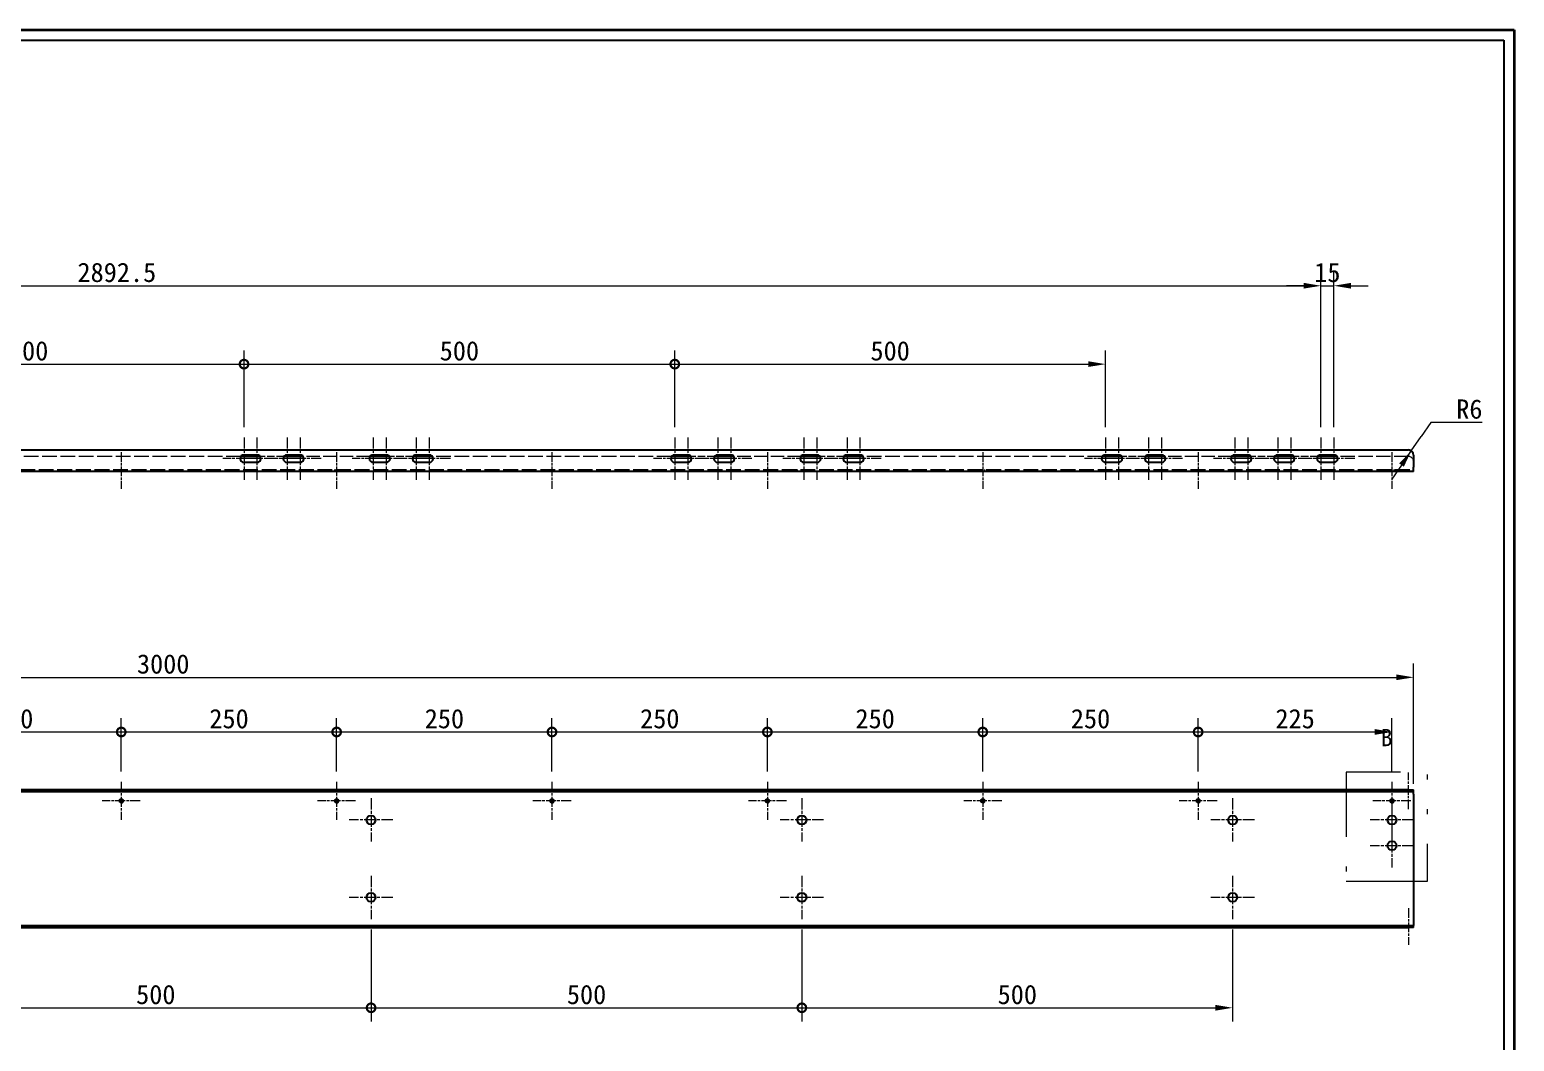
# Model space of a CAD drawing. Header units: millimetres. Extents: x 48 to 3316, y 44 to 2332.
# Drawn here: x 1593 to 3316, y 1158 to 2332 of the extents above; entities that cross this region are included whole.
import ezdxf

# ---------------------------------------------------------------- set-up
doc = ezdxf.new("R2010")
doc.units = ezdxf.units.MM
doc.header["$LTSCALE"] = 8
for name, pattern in [('CHAIN', [0.3543, 0.2362, -0.0295, 0.0591, -0.0295]), ('DASH_DOUBLE_DOT', [0.2164, 0.1181, -0.0295, 0.0049, -0.0295, 0.0049, -0.0295]), ('DASHED', [0.2067, 0.1654, -0.0413])]:
    doc.linetypes.add(name, pattern=pattern)
for name, color, linetype, lineweight, true_color in [('中心标记 (ISO)', 1, 'CHAIN', 18, 0xff0000), ('中心线 (ISO)', 1, 'CHAIN', 18, 0xff0000), ('尺寸 (ISO)', 7, 'Continuous', 18, 0x008000), ('局部视图边界 (ISO)', 7, 'DASH_DOUBLE_DOT', 18, 0x008000), ('隐藏 (ISO)', 5, 'DASHED', 18, 0x0000ff)]:
    doc.layers.add(name, color=color, linetype=linetype, lineweight=lineweight, true_color=true_color)
for name, color, linetype, lineweight in [('可见 (ISO)', 7, 'Continuous', 25), ('可见窄的 (ISO)', 7, 'Continuous', 18), ('图框 (ISO)', 7, 'Continuous', 35)]:
    doc.layers.add(name, color=color, linetype=linetype, lineweight=lineweight)
doc.styles.add('HZ_33', font='simfang.ttf')
doc.styles.add('文本样式74', font='SimSun.ttf')
doc.styles.add('最新国标', font='simfang.ttf')
doc.dimstyles.new('默认 (GB)', dxfattribs={"dimscale": 8, "dimtxt": 2.8, "dimasz": 2.5, "dimexe": 2, "dimexo": 1.5, "dimgap": 0.5, "dimtad": 1, "dimtoh": 1, "dimdsep": 46, "dimtxsty": '最新国标', "dimcen": 0.09, "dimdle": 10, "dimclrd": 256, "dimclre": 256, "dimclrt": 256, "dimaunit": 1, "dimadec": 3, "dimazin": 2, "dimtfac": 0.535714, "dimtdec": 3, "dimtmove": 0, "dimatfit": 3, "dimfxl": 0, "dimtolj": 1, "dimlwd": -1, "dimlwe": -1, "dimarcsym": 0})

# ---------------------------------------------------------------- blocks, each defined once
blk = doc.blocks.new('图框 最新国标')
at = {"layer": '图框 (ISO)'}
for p, q in [((6, 291.5), (414.5, 291.5)), ((414.5, 291.5), (414.5, 5.5))]:
    blk.add_line(p, q, dxfattribs=at)
at = {"layer": '图框 (ISO)', "color": 7, "linetype": 'Continuous', "lineweight": 25}
for p, q in [((18, 290), (413, 290)), ((18, 290), (413, 290)), ((413, 290), (413, 7)), ((413, 290), (413, 7))]:
    blk.add_line(p, q, dxfattribs=at)
at = {"layer": '图框 (ISO)', "style": '文本样式74'}
blk.add_attdef('零件代号_001', (42.82, 287.25), '', height=2.5, rotation=180, dxfattribs=at)
blk = doc.blocks.new('*D10')
at = {"layer": 'Defpoints', "color": 0, "transparency": 16777216}
for p in [(3193, 1838.4), (3196.4, 1843.4)]:
    blk.add_point(p, dxfattribs=at)
at = {"layer": '尺寸 (ISO)', "color": 116, "true_color": 0x00803f, "transparency": 16777216}
for p, q in [((3219, 1876.4), (3207.7, 1859.9)), ((3278.8, 1876.4), (3219, 1876.4)), ((3196.4, 1843.4), (3207.7, 1859.9)), ((3185.1, 1826.9), (3173.8, 1810.4)), ((3193, 1838.4), (3196.4, 1843.4))]:
    blk.add_line(p, q, dxfattribs=at)
blk.add_solid([(3182.3, 1828.8), (3187.8, 1825), (3196.4, 1843.4)], dxfattribs=at)
at = {"layer": '尺寸 (ISO)', "transparency": 16777216, "insert": (3263.8, 1891.7), "char_height": 22.4, "attachment_point": 5, "style": '最新国标'}
blk.add_mtext('\\A1;R6', dxfattribs=at)
blk = doc.blocks.new('_DotSmall')
at = {"color": 0, "linetype": 'ByBlock', "const_width": 0.5}
blk.add_lwpolyline([(-0.0625, 0, 1), (0.0625, 0, 1)], format="xyb", close=True, dxfattribs=at)
blk = doc.blocks.new('*D15')
at = {"layer": 'Defpoints', "color": 0, "transparency": 16777216}
for p in [(1489, 1300), (1989, 1300), (1989, 1197.2)]:
    blk.add_point(p, dxfattribs=at)
at = {"layer": '尺寸 (ISO)', "color": 116, "true_color": 0x00803f, "transparency": 16777216}
for p, q in [((1489, 1288), (1489, 1181.2)), ((1989, 1288), (1989, 1181.2)), ((1489, 1197.2), (1989, 1197.2))]:
    blk.add_line(p, q, dxfattribs=at)
at = {"layer": '尺寸 (ISO)', "color": 116, "true_color": 0x00803f, "transparency": 16777216, "xscale": 20, "yscale": 20, "zscale": 20, "rotation": 180}
blk.add_blockref('_DotSmall', (1489, 1197.2), dxfattribs=at)
at = {"layer": '尺寸 (ISO)', "color": 116, "true_color": 0x00803f, "transparency": 16777216, "xscale": 20, "yscale": 20, "zscale": 20}
blk.add_blockref('_DotSmall', (1989, 1197.2), dxfattribs=at)
at = {"layer": '尺寸 (ISO)', "transparency": 16777216, "insert": (1739.1, 1212.5), "char_height": 22.4, "attachment_point": 5, "style": '最新国标'}
blk.add_mtext('\\A1;500', dxfattribs=at)
blk = doc.blocks.new('*D16')
at = {"layer": 'Defpoints', "color": 0, "transparency": 16777216}
for p in [(1989, 1300), (2489, 1300), (2489, 1197.2)]:
    blk.add_point(p, dxfattribs=at)
at = {"layer": '尺寸 (ISO)', "color": 116, "true_color": 0x00803f, "transparency": 16777216}
for p, q in [((1989, 1288), (1989, 1181.2)), ((2489, 1288), (2489, 1181.2)), ((1989, 1197.2), (2489, 1197.2))]:
    blk.add_line(p, q, dxfattribs=at)
at = {"layer": '尺寸 (ISO)', "color": 116, "true_color": 0x00803f, "transparency": 16777216, "xscale": 20, "yscale": 20, "zscale": 20, "rotation": 180}
blk.add_blockref('_DotSmall', (1989, 1197.2), dxfattribs=at)
at = {"layer": '尺寸 (ISO)', "color": 116, "true_color": 0x00803f, "transparency": 16777216, "xscale": 20, "yscale": 20, "zscale": 20}
blk.add_blockref('_DotSmall', (2489, 1197.2), dxfattribs=at)
at = {"layer": '尺寸 (ISO)', "transparency": 16777216, "insert": (2239.1, 1212.5), "char_height": 22.4, "attachment_point": 5, "style": '最新国标'}
blk.add_mtext('\\A1;500', dxfattribs=at)
blk = doc.blocks.new('*D17')
at = {"layer": 'Defpoints', "color": 0, "transparency": 16777216}
for p in [(2489, 1300), (2989, 1300), (2989, 1197.2)]:
    blk.add_point(p, dxfattribs=at)
at = {"layer": '尺寸 (ISO)', "color": 116, "true_color": 0x00803f, "transparency": 16777216}
for p, q in [((2489, 1288), (2489, 1181.2)), ((2989, 1288), (2989, 1181.2)), ((2489, 1197.2), (2969, 1197.2))]:
    blk.add_line(p, q, dxfattribs=at)
blk.add_solid([(2969, 1200.6), (2969, 1193.9), (2989, 1197.2)], dxfattribs=at)
at = {"layer": '尺寸 (ISO)', "color": 116, "true_color": 0x00803f, "transparency": 16777216, "xscale": 20, "yscale": 20, "zscale": 20, "rotation": 180}
blk.add_blockref('_DotSmall', (2489, 1197.2), dxfattribs=at)
at = {"layer": '尺寸 (ISO)', "transparency": 16777216, "insert": (2739.1, 1212.5), "char_height": 22.4, "attachment_point": 5, "style": '最新国标'}
blk.add_mtext('\\A1;500', dxfattribs=at)
blk = doc.blocks.new('*D33')
at = {"layer": 'Defpoints', "color": 0, "transparency": 16777216}
for p in [(3199, 1580.6), (296.4, 1444), (3199, 1445.2)]:
    blk.add_point(p, dxfattribs=at)
at = {"layer": '尺寸 (ISO)', "color": 116, "true_color": 0x00803f, "transparency": 16777216}
for p, q in [((296.4, 1456), (296.4, 1596.6)), ((3199, 1457.2), (3199, 1596.6)), ((316.4, 1580.6), (3179, 1580.6))]:
    blk.add_line(p, q, dxfattribs=at)
for points in [[(316.4, 1584), (316.4, 1577.3), (296.4, 1580.6)], [(3179, 1584), (3179, 1577.3), (3199, 1580.6)]]:
    blk.add_solid(points, dxfattribs=at)
at = {"layer": '尺寸 (ISO)', "transparency": 16777216, "insert": (1747.7, 1596), "char_height": 22.4, "attachment_point": 5, "style": '最新国标'}
blk.add_mtext('\\A1;3000', dxfattribs=at)
blk = doc.blocks.new('二维局部视图1')
at = {"layer": '局部视图边界 (ISO)', "ltscale": 18.23683, "flags": 128}
blk.add_lwpolyline([(390.12, 168), (401.91, 168), (401.91, 183.84), (390.12, 183.84), (390.12, 168)], dxfattribs=at)
at = {"layer": '局部视图边界 (ISO)', "insert": (395.13, 187.59), "char_height": 2.5, "attachment_point": 7, "style": 'HZ_33'}
blk.add_mtext('B', dxfattribs=at)
blk = doc.blocks.new('*D41')
at = {"layer": 'Defpoints', "color": 0, "transparency": 16777216}
for p in [(1841.5, 1944), (1341.5, 1858.9), (1841.5, 1858.9)]:
    blk.add_point(p, dxfattribs=at)
at = {"layer": '尺寸 (ISO)', "color": 116, "true_color": 0x00803f, "transparency": 16777216}
for p, q in [((1341.5, 1870.9), (1341.5, 1960)), ((1841.5, 1870.9), (1841.5, 1960)), ((1341.5, 1944), (1841.5, 1944))]:
    blk.add_line(p, q, dxfattribs=at)
at = {"layer": '尺寸 (ISO)', "color": 116, "true_color": 0x00803f, "transparency": 16777216, "xscale": 20, "yscale": 20, "zscale": 20, "rotation": 180}
blk.add_blockref('_DotSmall', (1341.5, 1944), dxfattribs=at)
at = {"layer": '尺寸 (ISO)', "color": 116, "true_color": 0x00803f, "transparency": 16777216, "xscale": 20, "yscale": 20, "zscale": 20}
blk.add_blockref('_DotSmall', (1841.5, 1944), dxfattribs=at)
at = {"layer": '尺寸 (ISO)', "transparency": 16777216, "insert": (1591.5, 1959.3), "char_height": 22.4, "attachment_point": 5, "style": '最新国标'}
blk.add_mtext('\\A1;500', dxfattribs=at)
blk = doc.blocks.new('*D42')
at = {"layer": 'Defpoints', "color": 0, "transparency": 16777216}
for p in [(2341.5, 1944), (1841.5, 1858.9), (2341.5, 1858.9)]:
    blk.add_point(p, dxfattribs=at)
at = {"layer": '尺寸 (ISO)', "color": 116, "true_color": 0x00803f, "transparency": 16777216}
for p, q in [((1841.5, 1870.9), (1841.5, 1960)), ((2341.5, 1870.9), (2341.5, 1960)), ((1841.5, 1944), (2341.5, 1944))]:
    blk.add_line(p, q, dxfattribs=at)
at = {"layer": '尺寸 (ISO)', "color": 116, "true_color": 0x00803f, "transparency": 16777216, "xscale": 20, "yscale": 20, "zscale": 20, "rotation": 180}
blk.add_blockref('_DotSmall', (1841.5, 1944), dxfattribs=at)
at = {"layer": '尺寸 (ISO)', "color": 116, "true_color": 0x00803f, "transparency": 16777216, "xscale": 20, "yscale": 20, "zscale": 20}
blk.add_blockref('_DotSmall', (2341.5, 1944), dxfattribs=at)
at = {"layer": '尺寸 (ISO)', "transparency": 16777216, "insert": (2091.5, 1959.3), "char_height": 22.4, "attachment_point": 5, "style": '最新国标'}
blk.add_mtext('\\A1;500', dxfattribs=at)
blk = doc.blocks.new('*D43')
at = {"layer": 'Defpoints', "color": 0, "transparency": 16777216}
for p in [(2841.5, 1944), (2341.5, 1858.9), (2841.5, 1858.9)]:
    blk.add_point(p, dxfattribs=at)
at = {"layer": '尺寸 (ISO)', "color": 116, "true_color": 0x00803f, "transparency": 16777216}
for p, q in [((2341.5, 1870.9), (2341.5, 1960)), ((2841.5, 1870.9), (2841.5, 1960)), ((2341.5, 1944), (2821.5, 1944))]:
    blk.add_line(p, q, dxfattribs=at)
blk.add_solid([(2821.5, 1947.3), (2821.5, 1940.7), (2841.5, 1944)], dxfattribs=at)
at = {"layer": '尺寸 (ISO)', "color": 116, "true_color": 0x00803f, "transparency": 16777216, "xscale": 20, "yscale": 20, "zscale": 20, "rotation": 180}
blk.add_blockref('_DotSmall', (2341.5, 1944), dxfattribs=at)
at = {"layer": '尺寸 (ISO)', "transparency": 16777216, "insert": (2591.5, 1959.3), "char_height": 22.4, "attachment_point": 5, "style": '最新国标'}
blk.add_mtext('\\A1;500', dxfattribs=at)
blk = doc.blocks.new('*D48')
at = {"layer": 'Defpoints', "color": 0, "transparency": 16777216}
for p in [(3091.5, 2034.9), (3091.5, 1858.9), (296.4, 1838.4)]:
    blk.add_point(p, dxfattribs=at)
at = {"layer": '尺寸 (ISO)', "color": 116, "true_color": 0x00803f, "transparency": 16777216}
for p, q in [((296.4, 1850.4), (296.4, 2050.9)), ((3091.5, 1870.9), (3091.5, 2050.9)), ((316.4, 2034.9), (3071.5, 2034.9))]:
    blk.add_line(p, q, dxfattribs=at)
for points in [[(316.4, 2038.3), (316.4, 2031.6), (296.4, 2034.9)], [(3071.5, 2038.3), (3071.5, 2031.6), (3091.5, 2034.9)]]:
    blk.add_solid(points, dxfattribs=at)
at = {"layer": '尺寸 (ISO)', "transparency": 16777216, "insert": (1693.9, 2050.3), "char_height": 22.4, "attachment_point": 5, "style": '最新国标'}
blk.add_mtext('\\A1;2892.5', dxfattribs=at)
blk = doc.blocks.new('*D49')
at = {"layer": 'Defpoints', "color": 0, "transparency": 16777216}
for p in [(3106.5, 2034.9), (3091.5, 1858.9), (3106.5, 1858.9)]:
    blk.add_point(p, dxfattribs=at)
at = {"layer": '尺寸 (ISO)', "color": 116, "true_color": 0x00803f, "transparency": 16777216}
for p, q in [((3091.5, 1870.9), (3091.5, 2050.9)), ((3106.5, 1870.9), (3106.5, 2050.9)), ((3071.5, 2034.9), (3051.5, 2034.9)), ((3091.5, 2034.9), (3106.5, 2034.9)), ((3126.5, 2034.9), (3146.5, 2034.9))]:
    blk.add_line(p, q, dxfattribs=at)
for points in [[(3071.5, 2038.3), (3071.5, 2031.6), (3091.5, 2034.9)], [(3126.5, 2038.3), (3126.5, 2031.6), (3106.5, 2034.9)]]:
    blk.add_solid(points, dxfattribs=at)
at = {"layer": '尺寸 (ISO)', "transparency": 16777216, "insert": (3099, 2050.2), "char_height": 22.4, "attachment_point": 5, "style": '最新国标'}
blk.add_mtext('\\A1;15', dxfattribs=at)
blk = doc.blocks.new('*D58')
at = {"layer": 'Defpoints', "color": 0, "transparency": 16777216}
for p in [(1699, 1517.2), (1449, 1459.3), (1699, 1459.3)]:
    blk.add_point(p, dxfattribs=at)
at = {"layer": '尺寸 (ISO)', "color": 116, "true_color": 0x00803f, "transparency": 16777216}
for p, q in [((1449, 1471.3), (1449, 1533.2)), ((1449, 1517.2), (1699, 1517.2)), ((1699, 1471.3), (1699, 1533.2))]:
    blk.add_line(p, q, dxfattribs=at)
at = {"layer": '尺寸 (ISO)', "color": 116, "true_color": 0x00803f, "transparency": 16777216, "xscale": 20, "yscale": 20, "zscale": 20, "rotation": 180}
blk.add_blockref('_DotSmall', (1449, 1517.2), dxfattribs=at)
at = {"layer": '尺寸 (ISO)', "color": 116, "true_color": 0x00803f, "transparency": 16777216, "xscale": 20, "yscale": 20, "zscale": 20}
blk.add_blockref('_DotSmall', (1699, 1517.2), dxfattribs=at)
at = {"layer": '尺寸 (ISO)', "transparency": 16777216, "insert": (1574.1, 1532.5), "char_height": 22.4, "attachment_point": 5, "style": '最新国标'}
blk.add_mtext('\\A1;250', dxfattribs=at)
blk = doc.blocks.new('*D59')
at = {"layer": 'Defpoints', "color": 0, "transparency": 16777216}
for p in [(1949, 1517.2), (1699, 1459.3), (1949, 1459.3)]:
    blk.add_point(p, dxfattribs=at)
at = {"layer": '尺寸 (ISO)', "color": 116, "true_color": 0x00803f, "transparency": 16777216}
for p, q in [((1699, 1471.3), (1699, 1533.2)), ((1699, 1517.2), (1949, 1517.2)), ((1949, 1471.3), (1949, 1533.2))]:
    blk.add_line(p, q, dxfattribs=at)
at = {"layer": '尺寸 (ISO)', "color": 116, "true_color": 0x00803f, "transparency": 16777216, "xscale": 20, "yscale": 20, "zscale": 20, "rotation": 180}
blk.add_blockref('_DotSmall', (1699, 1517.2), dxfattribs=at)
at = {"layer": '尺寸 (ISO)', "color": 116, "true_color": 0x00803f, "transparency": 16777216, "xscale": 20, "yscale": 20, "zscale": 20}
blk.add_blockref('_DotSmall', (1949, 1517.2), dxfattribs=at)
at = {"layer": '尺寸 (ISO)', "transparency": 16777216, "insert": (1824.1, 1532.5), "char_height": 22.4, "attachment_point": 5, "style": '最新国标'}
blk.add_mtext('\\A1;250', dxfattribs=at)
blk = doc.blocks.new('*D60')
at = {"layer": 'Defpoints', "color": 0, "transparency": 16777216}
for p in [(2199, 1517.2), (1949, 1459.3), (2199, 1459.3)]:
    blk.add_point(p, dxfattribs=at)
at = {"layer": '尺寸 (ISO)', "color": 116, "true_color": 0x00803f, "transparency": 16777216}
for p, q in [((1949, 1471.3), (1949, 1533.2)), ((1949, 1517.2), (2199, 1517.2)), ((2199, 1471.3), (2199, 1533.2))]:
    blk.add_line(p, q, dxfattribs=at)
at = {"layer": '尺寸 (ISO)', "color": 116, "true_color": 0x00803f, "transparency": 16777216, "xscale": 20, "yscale": 20, "zscale": 20, "rotation": 180}
blk.add_blockref('_DotSmall', (1949, 1517.2), dxfattribs=at)
at = {"layer": '尺寸 (ISO)', "color": 116, "true_color": 0x00803f, "transparency": 16777216, "xscale": 20, "yscale": 20, "zscale": 20}
blk.add_blockref('_DotSmall', (2199, 1517.2), dxfattribs=at)
at = {"layer": '尺寸 (ISO)', "transparency": 16777216, "insert": (2074.1, 1532.5), "char_height": 22.4, "attachment_point": 5, "style": '最新国标'}
blk.add_mtext('\\A1;250', dxfattribs=at)
blk = doc.blocks.new('*D61')
at = {"layer": 'Defpoints', "color": 0, "transparency": 16777216}
for p in [(2449, 1517.2), (2199, 1459.3), (2449, 1459.3)]:
    blk.add_point(p, dxfattribs=at)
at = {"layer": '尺寸 (ISO)', "color": 116, "true_color": 0x00803f, "transparency": 16777216}
for p, q in [((2199, 1471.3), (2199, 1533.2)), ((2199, 1517.2), (2449, 1517.2)), ((2449, 1471.3), (2449, 1533.2))]:
    blk.add_line(p, q, dxfattribs=at)
at = {"layer": '尺寸 (ISO)', "color": 116, "true_color": 0x00803f, "transparency": 16777216, "xscale": 20, "yscale": 20, "zscale": 20, "rotation": 180}
blk.add_blockref('_DotSmall', (2199, 1517.2), dxfattribs=at)
at = {"layer": '尺寸 (ISO)', "color": 116, "true_color": 0x00803f, "transparency": 16777216, "xscale": 20, "yscale": 20, "zscale": 20}
blk.add_blockref('_DotSmall', (2449, 1517.2), dxfattribs=at)
at = {"layer": '尺寸 (ISO)', "transparency": 16777216, "insert": (2324.1, 1532.5), "char_height": 22.4, "attachment_point": 5, "style": '最新国标'}
blk.add_mtext('\\A1;250', dxfattribs=at)
blk = doc.blocks.new('*D62')
at = {"layer": 'Defpoints', "color": 0, "transparency": 16777216}
for p in [(2699, 1517.2), (2449, 1459.3), (2699, 1459.3)]:
    blk.add_point(p, dxfattribs=at)
at = {"layer": '尺寸 (ISO)', "color": 116, "true_color": 0x00803f, "transparency": 16777216}
for p, q in [((2449, 1471.3), (2449, 1533.2)), ((2449, 1517.2), (2699, 1517.2)), ((2699, 1471.3), (2699, 1533.2))]:
    blk.add_line(p, q, dxfattribs=at)
at = {"layer": '尺寸 (ISO)', "color": 116, "true_color": 0x00803f, "transparency": 16777216, "xscale": 20, "yscale": 20, "zscale": 20, "rotation": 180}
blk.add_blockref('_DotSmall', (2449, 1517.2), dxfattribs=at)
at = {"layer": '尺寸 (ISO)', "color": 116, "true_color": 0x00803f, "transparency": 16777216, "xscale": 20, "yscale": 20, "zscale": 20}
blk.add_blockref('_DotSmall', (2699, 1517.2), dxfattribs=at)
at = {"layer": '尺寸 (ISO)', "transparency": 16777216, "insert": (2574.1, 1532.5), "char_height": 22.4, "attachment_point": 5, "style": '最新国标'}
blk.add_mtext('\\A1;250', dxfattribs=at)
blk = doc.blocks.new('*D63')
at = {"layer": 'Defpoints', "color": 0, "transparency": 16777216}
for p in [(2949, 1517.2), (2699, 1459.3), (2949, 1459.3)]:
    blk.add_point(p, dxfattribs=at)
at = {"layer": '尺寸 (ISO)', "color": 116, "true_color": 0x00803f, "transparency": 16777216}
for p, q in [((2699, 1471.3), (2699, 1533.2)), ((2699, 1517.2), (2949, 1517.2)), ((2949, 1471.3), (2949, 1533.2))]:
    blk.add_line(p, q, dxfattribs=at)
at = {"layer": '尺寸 (ISO)', "color": 116, "true_color": 0x00803f, "transparency": 16777216, "xscale": 20, "yscale": 20, "zscale": 20, "rotation": 180}
blk.add_blockref('_DotSmall', (2699, 1517.2), dxfattribs=at)
at = {"layer": '尺寸 (ISO)', "color": 116, "true_color": 0x00803f, "transparency": 16777216, "xscale": 20, "yscale": 20, "zscale": 20}
blk.add_blockref('_DotSmall', (2949, 1517.2), dxfattribs=at)
at = {"layer": '尺寸 (ISO)', "transparency": 16777216, "insert": (2824.1, 1532.5), "char_height": 22.4, "attachment_point": 5, "style": '最新国标'}
blk.add_mtext('\\A1;250', dxfattribs=at)
blk = doc.blocks.new('*D64')
at = {"layer": 'Defpoints', "color": 0, "transparency": 16777216}
for p in [(3174, 1517.2), (2949, 1459.3), (3174, 1459.3)]:
    blk.add_point(p, dxfattribs=at)
at = {"layer": '尺寸 (ISO)', "color": 116, "true_color": 0x00803f, "transparency": 16777216}
for p, q in [((2949, 1471.3), (2949, 1533.2)), ((2949, 1517.2), (3154, 1517.2)), ((3174, 1471.3), (3174, 1533.2))]:
    blk.add_line(p, q, dxfattribs=at)
blk.add_solid([(3154, 1520.6), (3154, 1513.9), (3174, 1517.2)], dxfattribs=at)
at = {"layer": '尺寸 (ISO)', "color": 116, "true_color": 0x00803f, "transparency": 16777216, "xscale": 20, "yscale": 20, "zscale": 20, "rotation": 180}
blk.add_blockref('_DotSmall', (2949, 1517.2), dxfattribs=at)
at = {"layer": '尺寸 (ISO)', "transparency": 16777216, "insert": (3061.6, 1532.5), "char_height": 22.4, "attachment_point": 5, "style": '最新国标'}
blk.add_mtext('\\A1;225', dxfattribs=at)

msp = doc.modelspace()

# ---------------------------------------------------------------- linework, layer by layer
at = {"layer": '中心标记 (ISO)', "ltscale": 6.806046}
for p, q in [((1841.497, 1858.9168), (1841.497, 1809.9168)), ((1856.497, 1858.9168), (1856.497, 1809.9168)), ((1891.497, 1858.9168), (1891.497, 1809.9168)), ((1906.497, 1858.9168), (1906.497, 1809.9168)), ((1991.497, 1858.9168), (1991.497, 1809.9168)), ((2006.497, 1858.9168), (2006.497, 1809.9168)), ((2041.497, 1858.9168), (2041.497, 1809.9168)), ((2056.497, 1858.9168), (2056.497, 1809.9168)), ((2341.497, 1858.9168), (2341.497, 1809.9168)), ((2356.497, 1858.9168), (2356.497, 1809.9168)), ((2391.497, 1858.9168), (2391.497, 1809.9168)), ((2406.497, 1858.9168), (2406.497, 1809.9168)), ((2491.497, 1858.9168), (2491.497, 1809.9168)), ((2506.497, 1858.9168), (2506.497, 1809.9168)), ((2541.497, 1858.9168), (2541.497, 1809.9168)), ((2556.497, 1858.9168), (2556.497, 1809.9168)), ((2841.497, 1858.9168), (2841.497, 1809.9168)), ((2856.497, 1858.9168), (2856.497, 1809.9168)), ((2891.497, 1858.9168), (2891.497, 1809.9168)), ((2906.497, 1858.9168), (2906.497, 1809.9168)), ((2991.497, 1858.9168), (2991.497, 1809.9168)), ((3006.497, 1858.9168), (3006.497, 1809.9168)), ((3041.497, 1858.9168), (3041.497, 1809.9168)), ((3056.497, 1858.9168), (3056.497, 1809.9168)), ((3091.497, 1858.9168), (3091.497, 1809.9168)), ((3106.497, 1858.9168), (3106.497, 1809.9168))]:
    msp.add_line(p, q, dxfattribs=at)
at = {"layer": '中心标记 (ISO)', "ltscale": 6.180991}
for p, q in [((1861.497, 1834.4168), (1816.997, 1834.4168)), ((1880.997, 1834.4168), (1836.497, 1834.4168)), ((1911.497, 1834.4168), (1866.997, 1834.4168)), ((1930.997, 1834.4168), (1886.497, 1834.4168)), ((2011.497, 1834.4168), (1966.997, 1834.4168)), ((2030.997, 1834.4168), (1986.497, 1834.4168)), ((2061.497, 1834.4168), (2016.997, 1834.4168)), ((2080.997, 1834.4168), (2036.497, 1834.4168)), ((2361.497, 1834.4168), (2316.997, 1834.4168)), ((2380.997, 1834.4168), (2336.497, 1834.4168)), ((2411.497, 1834.4168), (2366.997, 1834.4168)), ((2430.997, 1834.4168), (2386.497, 1834.4168)), ((2511.497, 1834.4168), (2466.997, 1834.4168)), ((2530.997, 1834.4168), (2486.497, 1834.4168)), ((2561.497, 1834.4168), (2516.997, 1834.4168)), ((2580.997, 1834.4168), (2536.497, 1834.4168)), ((2861.497, 1834.4168), (2816.997, 1834.4168)), ((2880.997, 1834.4168), (2836.497, 1834.4168)), ((2911.497, 1834.4168), (2866.997, 1834.4168)), ((2930.997, 1834.4168), (2886.497, 1834.4168)), ((3011.497, 1834.4168), (2966.997, 1834.4168)), ((3030.997, 1834.4168), (2986.497, 1834.4168)), ((3061.497, 1834.4168), (3016.997, 1834.4168)), ((3080.997, 1834.4168), (3036.497, 1834.4168)), ((3111.497, 1834.4168), (3066.997, 1834.4168)), ((3130.997, 1834.4168), (3086.497, 1834.4168))]:
    msp.add_line(p, q, dxfattribs=at)
at = {"layer": '中心标记 (ISO)', "ltscale": 6.130154}
for p, q in [((1698.997, 1459.2877), (1698.997, 1415.1537)), ((1948.997, 1459.2877), (1948.997, 1415.1537)), ((2198.997, 1459.2877), (2198.997, 1415.1537)), ((2448.997, 1459.2877), (2448.997, 1415.1537)), ((2698.997, 1459.2877), (2698.997, 1415.1537)), ((2948.997, 1459.2877), (2948.997, 1415.1537)), ((3173.997, 1459.2877), (3173.997, 1415.1537)), ((1721.064, 1437.2207), (1676.93, 1437.2207)), ((1971.064, 1437.2207), (1926.93, 1437.2207)), ((2221.064, 1437.2207), (2176.93, 1437.2207)), ((2471.064, 1437.2207), (2426.93, 1437.2207)), ((2721.064, 1437.2207), (2676.93, 1437.2207)), ((2971.064, 1437.2207), (2926.93, 1437.2207)), ((3196.064, 1437.2207), (3151.93, 1437.2207))]:
    msp.add_line(p, q, dxfattribs=at)
at = {"layer": '中心标记 (ISO)', "ltscale": 7.014397}
for p, q in [((1988.997, 1440.4707), (1988.997, 1389.9707)), ((2488.997, 1440.4707), (2488.997, 1389.9707)), ((2988.997, 1440.4707), (2988.997, 1389.9707)), ((3173.997, 1440.4707), (3173.997, 1389.9707)), ((2014.247, 1415.2207), (1963.747, 1415.2207)), ((2514.247, 1415.2207), (2463.747, 1415.2207)), ((3014.247, 1415.2207), (2963.747, 1415.2207)), ((3199.247, 1415.2207), (3148.747, 1415.2207)), ((3173.997, 1410.4707), (3173.997, 1359.9707)), ((3199.247, 1385.2207), (3148.747, 1385.2207)), ((1988.997, 1350.4707), (1988.997, 1299.9707)), ((2488.997, 1350.4707), (2488.997, 1299.9707)), ((2988.997, 1350.4707), (2988.997, 1299.9707)), ((2014.247, 1325.2207), (1963.747, 1325.2207)), ((2514.247, 1325.2207), (2463.747, 1325.2207)), ((3014.247, 1325.2207), (2963.747, 1325.2207))]:
    msp.add_line(p, q, dxfattribs=at)
at = {"layer": '中心线 (ISO)', "ltscale": 5.903189}
for p, q in [((1698.997, 1841.9168), (1698.997, 1799.4168)), ((1948.997, 1841.9168), (1948.997, 1799.4168)), ((2198.997, 1841.9168), (2198.997, 1799.4168)), ((2448.997, 1841.9168), (2448.997, 1799.4168)), ((2698.997, 1841.9168), (2698.997, 1799.4168)), ((2948.997, 1841.9168), (2948.997, 1799.4168)), ((3173.997, 1841.9168), (3173.997, 1799.4168)), ((3192.997, 1427.7207), (3192.997, 1470.2207)), ((3192.997, 1312.7207), (3192.997, 1270.2207))]:
    msp.add_line(p, q, dxfattribs=at)
at = {"layer": '可见 (ISO)'}
for p, q in [((1171.96, 1844.4168), (3192.997, 1844.4168)), ((1860.2386, 1836.9168), (1837.7553, 1836.9168)), ((1841.497, 1838.9168), (1856.497, 1838.9168)), ((1856.497, 1829.9168), (1841.497, 1829.9168)), ((1910.2386, 1836.9168), (1887.7553, 1836.9168)), ((1891.497, 1838.9168), (1906.497, 1838.9168)), ((1906.497, 1829.9168), (1891.497, 1829.9168)), ((2010.2386, 1836.9168), (1987.7553, 1836.9168)), ((1991.497, 1838.9168), (2006.497, 1838.9168)), ((2006.497, 1829.9168), (1991.497, 1829.9168)), ((2060.2386, 1836.9168), (2037.7553, 1836.9168)), ((2041.497, 1838.9168), (2056.497, 1838.9168)), ((2056.497, 1829.9168), (2041.497, 1829.9168)), ((2360.2386, 1836.9168), (2337.7553, 1836.9168)), ((2341.497, 1838.9168), (2356.497, 1838.9168)), ((2356.497, 1829.9168), (2341.497, 1829.9168)), ((2410.2386, 1836.9168), (2387.7553, 1836.9168)), ((2391.497, 1838.9168), (2406.497, 1838.9168)), ((2406.497, 1829.9168), (2391.497, 1829.9168)), ((2510.2386, 1836.9168), (2487.7553, 1836.9168)), ((2491.497, 1838.9168), (2506.497, 1838.9168)), ((2506.497, 1829.9168), (2491.497, 1829.9168)), ((2560.2386, 1836.9168), (2537.7553, 1836.9168)), ((2541.497, 1838.9168), (2556.497, 1838.9168)), ((2556.497, 1829.9168), (2541.497, 1829.9168)), ((2860.2386, 1836.9168), (2837.7553, 1836.9168)), ((2841.497, 1838.9168), (2856.497, 1838.9168)), ((2856.497, 1829.9168), (2841.497, 1829.9168)), ((2910.2386, 1836.9168), (2887.7553, 1836.9168)), ((2891.497, 1838.9168), (2906.497, 1838.9168)), ((2906.497, 1829.9168), (2891.497, 1829.9168)), ((3010.2386, 1836.9168), (2987.7553, 1836.9168)), ((2991.497, 1838.9168), (3006.497, 1838.9168)), ((3006.497, 1829.9168), (2991.497, 1829.9168)), ((3060.2386, 1836.9168), (3037.7553, 1836.9168)), ((3041.497, 1838.9168), (3056.497, 1838.9168)), ((3056.497, 1829.9168), (3041.497, 1829.9168)), ((3110.2386, 1836.9168), (3087.7553, 1836.9168)), ((3091.497, 1838.9168), (3106.497, 1838.9168)), ((3106.497, 1829.9168), (3091.497, 1829.9168)), ((3198.997, 1838.4168), (3198.997, 1824.4168)), ((3198.997, 1819.4168), (1171.96, 1819.4168)), ((3198.997, 1819.4168), (3198.997, 1824.4168)), ((3192.997, 1450.2207), (1171.96, 1450.2207)), ((3192.997, 1447.7207), (1171.96, 1447.7207)), ((3192.997, 1450.2207), (3198.997, 1450.2207)), ((3198.997, 1447.7207), (3192.997, 1447.7207)), ((3198.997, 1447.7207), (3198.997, 1450.2207)), ((3198.997, 1445.2207), (3198.997, 1447.7207)), ((3198.997, 1445.2207), (3198.997, 1295.2207)), ((1171.96, 1292.7207), (3192.997, 1292.7207)), ((3192.997, 1292.7207), (3198.997, 1292.7207)), ((3198.997, 1295.2207), (3198.997, 1292.7207)), ((3198.997, 1290.2207), (3198.997, 1292.7207)), ((1171.96, 1290.2207), (3192.997, 1290.2207)), ((3198.997, 1290.2207), (3192.997, 1290.2207))]:
    msp.add_line(p, q, dxfattribs=at)
for centre, radius in [((1698.997, 1437.2207), 2.067), ((1948.997, 1437.2207), 2.067), ((2198.997, 1437.2207), 2.067), ((2448.997, 1437.2207), 2.067), ((2698.997, 1437.2207), 2.067), ((2948.997, 1437.2207), 2.067), ((3173.997, 1437.2207), 2.067), ((1988.997, 1415.2207), 5.25), ((2488.997, 1415.2207), 5.25), ((2988.997, 1415.2207), 5.25), ((3173.997, 1415.2207), 5.25), ((3173.997, 1385.2207), 5.25), ((1988.997, 1325.2207), 5.25), ((2488.997, 1325.2207), 5.25), ((2988.997, 1325.2207), 5.25)]:
    msp.add_circle(centre, radius, dxfattribs=at)
for centre, radius, start, end in [((3192.997, 1838.4168), 6, 0, 90), ((1841.497, 1834.4168), 4.5, 90, 270), ((1856.497, 1834.4168), 4.5, 270, 90), ((1891.497, 1834.4168), 4.5, 90, 270), ((1906.497, 1834.4168), 4.5, 270, 90), ((1991.497, 1834.4168), 4.5, 90, 270), ((2006.497, 1834.4168), 4.5, 270, 90), ((2041.497, 1834.4168), 4.5, 90, 270), ((2056.497, 1834.4168), 4.5, 270, 90), ((2341.497, 1834.4168), 4.5, 90, 270), ((2356.497, 1834.4168), 4.5, 270, 90), ((2391.497, 1834.4168), 4.5, 90, 270), ((2406.497, 1834.4168), 4.5, 270, 90), ((2491.497, 1834.4168), 4.5, 90, 270), ((2506.497, 1834.4168), 4.5, 270, 90), ((2541.497, 1834.4168), 4.5, 90, 270), ((2556.497, 1834.4168), 4.5, 270, 90), ((2841.497, 1834.4168), 4.5, 90, 270), ((2856.497, 1834.4168), 4.5, 270, 90), ((2891.497, 1834.4168), 4.5, 90, 270), ((2906.497, 1834.4168), 4.5, 270, 90), ((2991.497, 1834.4168), 4.5, 90, 270), ((3006.497, 1834.4168), 4.5, 270, 90), ((3041.497, 1834.4168), 4.5, 90, 270), ((3056.497, 1834.4168), 4.5, 270, 90), ((3091.497, 1834.4168), 4.5, 90, 270), ((3106.497, 1834.4168), 4.5, 270, 90)]:
    msp.add_arc(centre, radius, start, end, dxfattribs=at)
at = {"layer": '可见窄的 (ISO)'}
for centre in [(1698.997, 1437.2207), (1948.997, 1437.2207), (2198.997, 1437.2207), (2448.997, 1437.2207), (2698.997, 1437.2207), (2948.997, 1437.2207), (3173.997, 1437.2207)]:
    msp.add_arc(centre, 2.5, 280, 190, dxfattribs=at)
at = {"layer": '隐藏 (ISO)', "ltscale": 12.909675}
for p, q in [((1837.7553, 1836.9168), (1560.2386, 1836.9168)), ((2337.7553, 1836.9168), (2060.2386, 1836.9168)), ((2837.7553, 1836.9168), (2560.2386, 1836.9168))]:
    msp.add_line(p, q, dxfattribs=at)
at = {"layer": '隐藏 (ISO)', "ltscale": 6.551267}
for p, q in [((1887.7553, 1836.9168), (1860.2386, 1836.9168)), ((2037.7553, 1836.9168), (2010.2386, 1836.9168)), ((2387.7553, 1836.9168), (2360.2386, 1836.9168)), ((2537.7553, 1836.9168), (2510.2386, 1836.9168)), ((2887.7553, 1836.9168), (2860.2386, 1836.9168)), ((3037.7553, 1836.9168), (3010.2386, 1836.9168)), ((3087.7553, 1836.9168), (3060.2386, 1836.9168))]:
    msp.add_line(p, q, dxfattribs=at)
at = {"layer": '隐藏 (ISO)', "ltscale": 11.719382}
for p, q in [((1987.7553, 1836.9168), (1910.2386, 1836.9168)), ((2487.7553, 1836.9168), (2410.2386, 1836.9168)), ((2987.7553, 1836.9168), (2910.2386, 1836.9168))]:
    msp.add_line(p, q, dxfattribs=at)
at = {"layer": '隐藏 (ISO)', "ltscale": 12.511845}
msp.add_line((3192.997, 1836.9168), (3110.2386, 1836.9168), dxfattribs=at)
at = {"layer": '隐藏 (ISO)', "ltscale": 13.040773}
msp.add_line((1171.96, 1821.9168), (3198.997, 1821.9168), dxfattribs=at)
at = {"layer": '隐藏 (ISO)', "ltscale": 0.595118}
for p, q in [((1696.497, 1821.9168), (1696.497, 1819.4168)), ((1696.93, 1821.9168), (1696.93, 1819.4168)), ((1701.064, 1821.9168), (1701.064, 1819.4168)), ((1701.497, 1819.4168), (1701.497, 1821.9168)), ((1946.497, 1821.9168), (1946.497, 1819.4168)), ((1946.93, 1821.9168), (1946.93, 1819.4168)), ((1951.064, 1821.9168), (1951.064, 1819.4168)), ((1951.497, 1819.4168), (1951.497, 1821.9168)), ((1983.747, 1821.9168), (1983.747, 1819.4168)), ((1994.247, 1821.9168), (1994.247, 1819.4168)), ((2196.497, 1821.9168), (2196.497, 1819.4168)), ((2196.93, 1821.9168), (2196.93, 1819.4168)), ((2201.064, 1821.9168), (2201.064, 1819.4168)), ((2201.497, 1819.4168), (2201.497, 1821.9168)), ((2446.497, 1821.9168), (2446.497, 1819.4168)), ((2446.93, 1821.9168), (2446.93, 1819.4168)), ((2451.064, 1821.9168), (2451.064, 1819.4168)), ((2451.497, 1819.4168), (2451.497, 1821.9168)), ((2483.747, 1821.9168), (2483.747, 1819.4168)), ((2494.247, 1821.9168), (2494.247, 1819.4168)), ((2696.497, 1821.9168), (2696.497, 1819.4168)), ((2696.93, 1821.9168), (2696.93, 1819.4168)), ((2701.064, 1821.9168), (2701.064, 1819.4168)), ((2701.497, 1819.4168), (2701.497, 1821.9168)), ((2946.497, 1821.9168), (2946.497, 1819.4168)), ((2946.93, 1821.9168), (2946.93, 1819.4168)), ((2951.064, 1821.9168), (2951.064, 1819.4168)), ((2951.497, 1819.4168), (2951.497, 1821.9168)), ((2983.747, 1821.9168), (2983.747, 1819.4168)), ((2994.247, 1821.9168), (2994.247, 1819.4168)), ((3168.747, 1821.9168), (3168.747, 1819.4168)), ((3171.497, 1821.9168), (3171.497, 1819.4168)), ((3171.93, 1821.9168), (3171.93, 1819.4168)), ((3176.064, 1821.9168), (3176.064, 1819.4168)), ((3176.497, 1819.4168), (3176.497, 1821.9168)), ((3179.247, 1821.9168), (3179.247, 1819.4168)), ((1836.997, 1290.2207), (1836.997, 1292.7207)), ((1860.997, 1290.2207), (1860.997, 1292.7207)), ((1886.997, 1290.2207), (1886.997, 1292.7207)), ((1910.997, 1290.2207), (1910.997, 1292.7207)), ((1986.997, 1290.2207), (1986.997, 1292.7207)), ((2010.997, 1290.2207), (2010.997, 1292.7207)), ((2036.997, 1290.2207), (2036.997, 1292.7207)), ((2060.997, 1290.2207), (2060.997, 1292.7207)), ((2336.997, 1290.2207), (2336.997, 1292.7207)), ((2360.997, 1290.2207), (2360.997, 1292.7207)), ((2386.997, 1290.2207), (2386.997, 1292.7207)), ((2410.997, 1290.2207), (2410.997, 1292.7207)), ((2486.997, 1290.2207), (2486.997, 1292.7207)), ((2510.997, 1290.2207), (2510.997, 1292.7207)), ((2536.997, 1290.2207), (2536.997, 1292.7207)), ((2560.997, 1290.2207), (2560.997, 1292.7207)), ((2836.997, 1290.2207), (2836.997, 1292.7207)), ((2860.997, 1290.2207), (2860.997, 1292.7207)), ((2886.997, 1290.2207), (2886.997, 1292.7207)), ((2910.997, 1290.2207), (2910.997, 1292.7207)), ((2986.997, 1290.2207), (2986.997, 1292.7207)), ((3010.997, 1290.2207), (3010.997, 1292.7207)), ((3036.997, 1290.2207), (3036.997, 1292.7207)), ((3060.997, 1290.2207), (3060.997, 1292.7207)), ((3086.997, 1290.2207), (3086.997, 1292.7207)), ((3110.997, 1290.2207), (3110.997, 1292.7207))]:
    msp.add_line(p, q, dxfattribs=at)
at = {"layer": '隐藏 (ISO)', "ltscale": 2.243818}
msp.add_arc((3192.997, 1830.9168), 6, 0, 90, dxfattribs=at)

# ---------------------------------------------------------------- block references
at = {"xscale": 8, "yscale": 8, "zscale": 8}
msp.add_blockref('图框 最新国标', (0, 0), dxfattribs=at)
at = {"layer": '局部视图边界 (ISO)', "xscale": 8, "yscale": 8, "zscale": 8}
msp.add_blockref('二维局部视图1', (0, 0), dxfattribs=at)

# ---------------------------------------------------------------- dimensions: what is measured, and where the dimension line sits
at = {"layer": '尺寸 (ISO)', "color": 116, "true_color": 0x00803f}
dim = msp.add_linear_dim(base=(3091.497, 2034.9168), p1=(296.3704, 1838.4168), p2=(3091.497, 1858.9168), text='2892.5', dimstyle='默认 (GB)', override={"dimgap": 0.5, "dimtoh": 0, "dimdec": 2, "dimlfac": 1.034837, "dimtol": 0, "dimlim": 0, "dimtp": 0, "dimtm": 0, "dimtdec": 3, "dimtofl": 0, "dimatfit": 1}, dxfattribs=at)
dim.commit()
dim.dimension.update_dxf_attribs({"geometry": '*D48', "text_midpoint": (1693.9337, 2034.9168), "dimtype": 160})
for base, p1, p2, override, picture, middle in [((3106.497, 2034.9168), (3091.497, 1858.9168), (3106.497, 1858.9168), {"dimgap": 0.5, "dimtoh": 0, "dimdec": 2, "dimtol": 0, "dimlim": 0, "dimtp": 0, "dimtm": 0, "dimtdec": 3, "dimtofl": 1, "dimatfit": 1}, '*D49', (3098.997, 2034.9168)), ((1841.497, 1943.9881), (1341.497, 1858.9168), (1841.497, 1858.9168), {"dimgap": 0.5, "dimtoh": 0, "dimdec": 2, "dimblk1": 'DotSmall', "dimblk2": 'DotSmall', "dimsah": 1, "dimdle": 0, "dimtol": 0, "dimlim": 0, "dimtp": 0, "dimtm": 0, "dimtdec": 3, "dimtofl": 0, "dimatfit": 1}, '*D41', (1591.497, 1943.9881)), ((2341.497, 1943.9881), (1841.497, 1858.9168), (2341.497, 1858.9168), {"dimgap": 0.5, "dimtoh": 0, "dimdec": 2, "dimblk1": 'DotSmall', "dimblk2": 'DotSmall', "dimsah": 1, "dimdle": 0, "dimtol": 0, "dimlim": 0, "dimtp": 0, "dimtm": 0, "dimtdec": 3, "dimtofl": 0, "dimatfit": 1}, '*D42', (2091.497, 1943.9881)), ((2841.497, 1943.9881), (2341.497, 1858.9168), (2841.497, 1858.9168), {"dimgap": 0.5, "dimtoh": 0, "dimdec": 2, "dimblk1": 'DotSmall', "dimsah": 1, "dimdle": 0, "dimtol": 0, "dimlim": 0, "dimtp": 0, "dimtm": 0, "dimtdec": 3, "dimtofl": 0, "dimatfit": 1}, '*D43', (2591.497, 1943.9881)), ((1698.997, 1517.2207), (1448.997, 1459.2877), (1698.997, 1459.2877), {"dimgap": 0.5, "dimtoh": 0, "dimdec": 2, "dimblk1": 'DotSmall', "dimblk2": 'DotSmall', "dimsah": 1, "dimdle": 0, "dimtol": 0, "dimlim": 0, "dimtp": 0, "dimtm": 0, "dimtdec": 3, "dimtofl": 0, "dimatfit": 1}, '*D58', (1574.077, 1517.2207)), ((1948.997, 1517.2207), (1698.997, 1459.2877), (1948.997, 1459.2877), {"dimgap": 0.5, "dimtoh": 0, "dimdec": 2, "dimblk1": 'DotSmall', "dimblk2": 'DotSmall', "dimsah": 1, "dimdle": 0, "dimtol": 0, "dimlim": 0, "dimtp": 0, "dimtm": 0, "dimtdec": 3, "dimtofl": 0, "dimatfit": 1}, '*D59', (1824.077, 1517.2207)), ((2198.997, 1517.2207), (1948.997, 1459.2877), (2198.997, 1459.2877), {"dimgap": 0.5, "dimtoh": 0, "dimdec": 2, "dimblk1": 'DotSmall', "dimblk2": 'DotSmall', "dimsah": 1, "dimdle": 0, "dimtol": 0, "dimlim": 0, "dimtp": 0, "dimtm": 0, "dimtdec": 3, "dimtofl": 0, "dimatfit": 1}, '*D60', (2074.077, 1517.2207)), ((2448.997, 1517.2207), (2198.997, 1459.2877), (2448.997, 1459.2877), {"dimgap": 0.5, "dimtoh": 0, "dimdec": 2, "dimblk1": 'DotSmall', "dimblk2": 'DotSmall', "dimsah": 1, "dimdle": 0, "dimtol": 0, "dimlim": 0, "dimtp": 0, "dimtm": 0, "dimtdec": 3, "dimtofl": 0, "dimatfit": 1}, '*D61', (2324.077, 1517.2207)), ((2698.997, 1517.2207), (2448.997, 1459.2877), (2698.997, 1459.2877), {"dimgap": 0.5, "dimtoh": 0, "dimdec": 2, "dimblk1": 'DotSmall', "dimblk2": 'DotSmall', "dimsah": 1, "dimdle": 0, "dimtol": 0, "dimlim": 0, "dimtp": 0, "dimtm": 0, "dimtdec": 3, "dimtofl": 0, "dimatfit": 1}, '*D62', (2574.077, 1517.2207)), ((2948.997, 1517.2207), (2698.997, 1459.2877), (2948.997, 1459.2877), {"dimgap": 0.5, "dimtoh": 0, "dimdec": 2, "dimblk1": 'DotSmall', "dimblk2": 'DotSmall', "dimsah": 1, "dimdle": 0, "dimtol": 0, "dimlim": 0, "dimtp": 0, "dimtm": 0, "dimtdec": 3, "dimtofl": 0, "dimatfit": 1}, '*D63', (2824.077, 1517.2207)), ((3173.997, 1517.2207), (2948.997, 1459.2877), (3173.997, 1459.2877), {"dimgap": 0.5, "dimtoh": 0, "dimdec": 2, "dimblk1": 'DotSmall', "dimsah": 1, "dimdle": 0, "dimtol": 0, "dimlim": 0, "dimtp": 0, "dimtm": 0, "dimtdec": 3, "dimtofl": 0, "dimatfit": 1}, '*D64', (3061.577, 1517.2207)), ((1988.997, 1197.2207), (1488.997, 1299.9707), (1988.997, 1299.9707), {"dimgap": 0.5, "dimtoh": 0, "dimdec": 2, "dimblk1": 'DotSmall', "dimblk2": 'DotSmall', "dimsah": 1, "dimdle": 0, "dimtol": 0, "dimlim": 0, "dimtp": 0, "dimtm": 0, "dimtdec": 3, "dimtofl": 0, "dimatfit": 1}, '*D15', (1739.077, 1197.2207)), ((2488.997, 1197.2207), (1988.997, 1299.9707), (2488.997, 1299.9707), {"dimgap": 0.5, "dimtoh": 0, "dimdec": 2, "dimblk1": 'DotSmall', "dimblk2": 'DotSmall', "dimsah": 1, "dimdle": 0, "dimtol": 0, "dimlim": 0, "dimtp": 0, "dimtm": 0, "dimtdec": 3, "dimtofl": 0, "dimatfit": 1}, '*D16', (2239.077, 1197.2207)), ((2988.997, 1197.2207), (2488.997, 1299.9707), (2988.997, 1299.9707), {"dimgap": 0.5, "dimtoh": 0, "dimdec": 2, "dimblk1": 'DotSmall', "dimsah": 1, "dimdle": 0, "dimtol": 0, "dimlim": 0, "dimtp": 0, "dimtm": 0, "dimtdec": 3, "dimtofl": 0, "dimatfit": 1}, '*D17', (2739.077, 1197.2207))]:
    dim = msp.add_linear_dim(base=base, p1=p1, p2=p2, angle=180, dimstyle='默认 (GB)', override=override, dxfattribs=at)
    dim.commit()
    dim.dimension.update_dxf_attribs({"geometry": picture, "text_midpoint": middle, "dimtype": 160})
dim = msp.add_radius_dim(center=(3192.997, 1838.4168), mpoint=(3196.3891, 1843.3659), dimstyle='默认 (GB)', override={"dimgap": 0.5, "dimtih": 1, "dimdec": 2, "dimlfac": 1, "dimcen": 0, "dimtol": 0, "dimlim": 0, "dimtp": 0, "dimtm": 0, "dimtdec": 3}, dxfattribs=at)
dim.commit()
dim.dimension.update_dxf_attribs({"geometry": '*D10', "text_midpoint": (3263.7704, 1876.3599), "dimtype": 164})
dim = msp.add_linear_dim(base=(3198.997, 1580.6397), p1=(296.3704, 1443.9707), p2=(3198.997, 1445.2207), angle=180, text='3000', dimstyle='默认 (GB)', override={"dimgap": 0.5, "dimtoh": 0, "dimdec": 2, "dimlfac": 1.033547, "dimtol": 0, "dimlim": 0, "dimtp": 0, "dimtm": 0, "dimtdec": 3, "dimtofl": 0, "dimatfit": 1}, dxfattribs=at)
dim.commit()
dim.dimension.update_dxf_attribs({"geometry": '*D33', "text_midpoint": (1747.6837, 1580.6397), "dimtype": 160})

doc.saveas('drawing.dxf')
